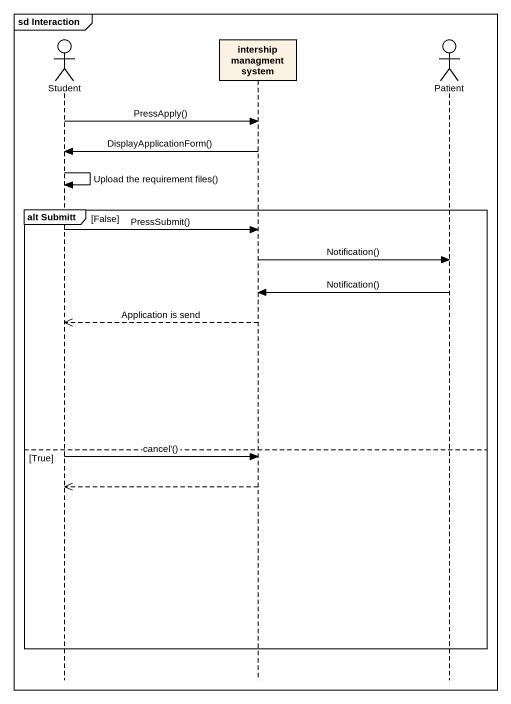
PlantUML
@startuml
mainframe sd Interaction
hide footbox
actor Student
participant "intership managment system" as intership_managment_system
actor Patient

Student -> intership_managment_system : PressApply()
intership_managment_system -> Student : DisplayApplicationForm()
Student -> Student : Upload the requirement files()
group alt Submitt [False]
  Student -> intership_managment_system : PressSubmit()
  intership_managment_system -> Patient : Notification()
  Patient -> intership_managment_system : Notification()
  intership_managment_system -->> Student : Application is send
else True
  Student -> intership_managment_system : cancel'()
  intership_managment_system -->> Student
end
@enduml
